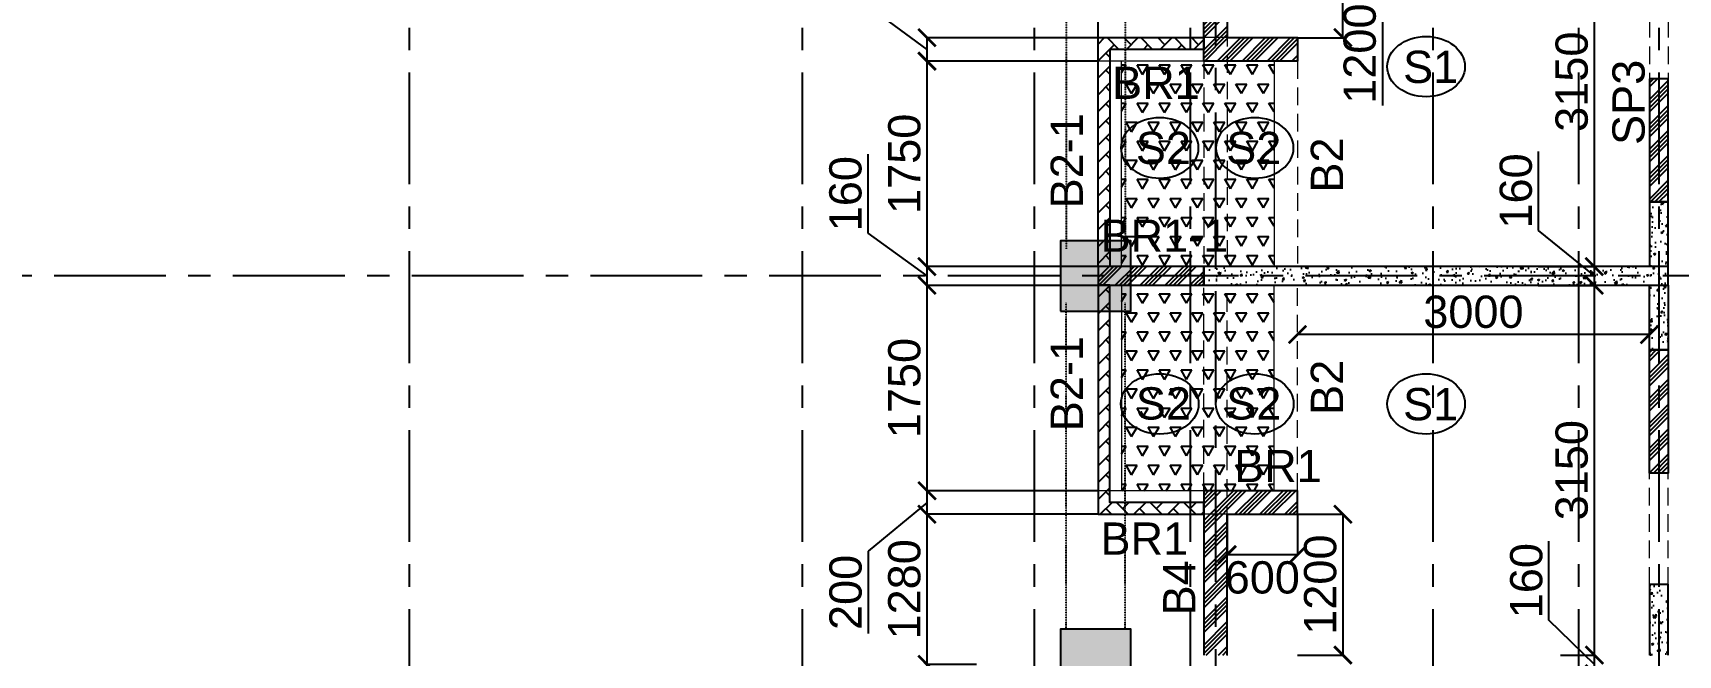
# Model space of a CAD drawing. Header units: inches. Extents: x 278200 to 407749, y -182622 to -96622.
# Drawn here: x 344512 to 358539, y -124045 to -118745 of the extents above; entities that cross this region are included whole.
import ezdxf

# ---------------------------------------------------------------- set-up
doc = ezdxf.new("R2010")
doc.units = ezdxf.units.IN
doc.header["$MEASUREMENT"] = 0
for name, pattern in [('CENTER', [50.8, 31.75, -6.35, 6.35, -6.35]), ('DASHED2', [9.525, 6.35, -3.175]), ('Hidden', [3, 2, -1])]:
    doc.linetypes.add(name, pattern=pattern)
for name, color, linetype in [('160 R.C. WALL HAT', 8, 'Continuous'), ('160 R.C.WALL', 6, 'Continuous'), ('AR-Column', 40, 'Continuous'), ('AR-Hidden', 251, 'DASHED2'), ('BAL. PARAPET WALL', 4, 'Continuous'), ('BEAM TEXT', 4, 'Continuous'), ('DIM', 251, 'Continuous'), ('GRID', 8, 'CENTER'), ('NON S.WALL HATCH', 8, 'Continuous'), ('NON STRUC R.C.WALL', 6, 'Continuous'), ('NON.STRUC.R.C.WALLS', 1, 'Continuous'), ('PARAPET WALL', 4, 'Continuous'), ('SPANRAL BEAM', 3, 'Continuous'), ('SUNKEN', 8, 'Continuous')]:
    doc.layers.add(name, color=color, linetype=linetype)
for name, color, linetype, lineweight in [('BEAMS', 3, 'Continuous', 0), ('SLAB CIR', 1, 'Continuous', 25), ('SLAB TXT', 3, 'Continuous', 0)]:
    doc.layers.add(name, color=color, linetype=linetype, lineweight=lineweight)
doc.styles.add('T200', font='sanss___.ttf', dxfattribs={"height": 275})
doc.styles.add('T300', font='sanss___.ttf', dxfattribs={"height": 350})
doc.dimstyles.new('T 200', dxfattribs={"dimtxt": 275, "dimasz": 150, "dimexe": 1, "dimexo": 0, "dimgap": 50, "dimtad": 1, "dimdec": 0, "dimrnd": 5, "dimdsep": 46, "dimtxsty": 'T200', "dimblk": 'ARCHTICK', "dimcen": 2.5, "dimdle": 1, "dimclrd": 5, "dimclre": 253, "dimclrt": 1, "dimadec": 0, "dimazin": 0, "dimtfac": 1, "dimtdec": 0, "dimtmove": 2, "dimatfit": 3, "dimfxl": 0, "dimarcsym": 0})
pattern_1 = [(45, (-1840252.6, 375786.42), (1e-14, 143.684098), [304.8, -101.6]), (135, (-1840180.76, 375858.26), (1e-14, 143.684098), [304.8, -101.6])]
pattern_2 = [(45, (2626358.34, -227125.94), (-106.066017, 106.066017), []), (45, (2626393.7, -227125.94), (-106.066017, 106.066017), []), (45, (2626429.05, -227125.94), (-106.066017, 106.066017), []), (45, (2626464.41, -227125.94), (-106.066017, 106.066017), [])]
pattern_3 = [(60, (2581941.19, -332303.54), (-93.75, 162.379763), [93.75, -93.75]), (120, (2581941.19, -332303.54), (-187.5, 1e-07), [93.75, -93.75]), (0, (2581894.31, -332222.35), (93.75, 162.379763), [93.75, -93.75])]
pattern_4 = [(50, (2464819.82, 125850.9), (179.315046, -15.688034), [18.75, -206.25]), (355, (2464819.82, 125850.9), (-34.687833, 188.048033), [15, -165]), (100.451444, (2464834.76, 125849.6), (144.627212, 172.359998), [15.935048, -175.285528]), (46.1842, (2464819.82, 125900.9), (266.810333, -41.37982), [28.125, -309.375]), (96.635635, (2464842.05, 125897.46), (233.665486, 243.52965), [23.902586, -262.92844]), (351.184164, (2464819.82, 125900.9), (233.665486, 243.52965), [22.5, -247.5]), (21, (2464844.82, 125888.4), (149.226763, -100.654723), [18.75, -206.25]), (326, (2464844.82, 125888.4), (60.828833, 181.287511), [15, -165]), (71.451445, (2464857.25, 125880.02), (210.055594, 80.632788), [15.935047, -175.285528]), (37.5, (2464819.816, 125850.906), (3.0399638, 83.2234635), [0, -163, 0, -167.5, 0, -165.625]), (7.5, (2464819.82, 125850.91), (65.7673844, 98.602928), [0, -95.5, 0, -159.25, 0, -63.125]), (327.5, (2464764.066, 125850.906), (133.455609, -5.638718), [0, -62.5, 0, -195, 0, -258.75]), (317.5, (2464739.07, 125850.91), (145.7965423, 25.0262456), [0, -81.25, 0, -129.5, 0, -183.75])]

# ---------------------------------------------------------------- blocks, each defined once
blk = doc.blocks.new('_ARCHTICK')
at = {"color": 0, "linetype": 'ByBlock', "const_width": 0.15}
blk.add_lwpolyline([(-0.5, -0.5), (0.5, 0.5)], dxfattribs=at)
blk = doc.blocks.new('*D322')
at = {"layer": 'Defpoints', "color": 0}
for p in [(357537, -124045, 15), (357825, -124045), (357999, -124205, 15)]:
    blk.add_point(p, dxfattribs=at)
at = {"layer": 'DIM', "color": 5, "lineweight": -2}
for p, q in [((357438, -123747), (357438, -123075)), ((357825, -124125), (357438, -123747)), ((357825, -124206), (357825, -124044))]:
    blk.add_line(p, q, dxfattribs=at)
at = {"layer": 'DIM', "color": 253, "lineweight": -2}
for p, q in [((357537, -124045), (357826, -124045)), ((357999, -124205), (357824, -124205))]:
    blk.add_line(p, q, dxfattribs=at)
at = {"layer": 'DIM', "color": 5, "lineweight": -2, "xscale": 150, "yscale": 150, "zscale": 150}
for p, rotation in [((357825, -124045), 90), ((357825, -124205), 270)]:
    blk.add_blockref('_ARCHTICK', p, dxfattribs=dict(at, rotation=rotation))
at = {"layer": 'DIM', "color": 1, "insert": (357246, -123411), "char_height": 275, "attachment_point": 5, "rotation": 90, "style": 'T200'}
blk.add_mtext('160', dxfattribs=at)
blk = doc.blocks.new('*D323')
at = {"layer": 'Defpoints', "color": 0}
for p in [(357345, -120895, 15), (357825, -120895), (357537, -124045, 15)]:
    blk.add_point(p, dxfattribs=at)
at = {"layer": 'DIM', "color": 253, "lineweight": -2}
for p, q in [((357345, -120895), (357826, -120895)), ((357537, -124045), (357826, -124045))]:
    blk.add_line(p, q, dxfattribs=at)
at = {"layer": 'DIM', "color": 5, "lineweight": -2}
blk.add_line((357825, -124046), (357825, -120894), dxfattribs=at)
at = {"layer": 'DIM', "color": 5, "lineweight": -2, "xscale": 150, "yscale": 150, "zscale": 150}
for p, rotation in [((357825, -120895), 90), ((357825, -124045), 270)]:
    blk.add_blockref('_ARCHTICK', p, dxfattribs=dict(at, rotation=rotation))
at = {"layer": 'DIM', "color": 1, "insert": (357633, -122470), "char_height": 275, "attachment_point": 5, "rotation": 90, "style": 'T200'}
blk.add_mtext('3150', dxfattribs=at)
blk = doc.blocks.new('*D324')
at = {"layer": 'Defpoints', "color": 0}
for p in [(357345, -120735, 15), (357825, -120735), (357345, -120895, 15)]:
    blk.add_point(p, dxfattribs=at)
at = {"layer": 'DIM', "color": 5, "lineweight": -2}
for p, q in [((357349, -120427), (357349, -119755)), ((357825, -120815), (357349, -120427)), ((357825, -120896), (357825, -120734))]:
    blk.add_line(p, q, dxfattribs=at)
at = {"layer": 'DIM', "color": 253, "lineweight": -2}
for p, q in [((357345, -120735), (357826, -120735)), ((357345, -120895), (357826, -120895))]:
    blk.add_line(p, q, dxfattribs=at)
at = {"layer": 'DIM', "color": 5, "lineweight": -2, "xscale": 150, "yscale": 150, "zscale": 150}
for p, rotation in [((357825, -120735), 90), ((357825, -120895), 270)]:
    blk.add_blockref('_ARCHTICK', p, dxfattribs=dict(at, rotation=rotation))
at = {"layer": 'DIM', "color": 1, "insert": (357157, -120091), "char_height": 275, "attachment_point": 5, "rotation": 90, "style": 'T200'}
blk.add_mtext('160', dxfattribs=at)
blk = doc.blocks.new('*D325')
at = {"layer": 'Defpoints', "color": 0}
for p in [(357346, -117585, 15), (357825, -117585), (357345, -120735, 15)]:
    blk.add_point(p, dxfattribs=at)
at = {"layer": 'DIM', "color": 253, "lineweight": -2}
for p, q in [((357346, -117585), (357826, -117585)), ((357345, -120735), (357826, -120735))]:
    blk.add_line(p, q, dxfattribs=at)
at = {"layer": 'DIM', "color": 5, "lineweight": -2}
blk.add_line((357825, -120736), (357825, -117584), dxfattribs=at)
at = {"layer": 'DIM', "color": 5, "lineweight": -2, "xscale": 150, "yscale": 150, "zscale": 150}
for p, rotation in [((357825, -117585), 90), ((357825, -120735), 270)]:
    blk.add_blockref('_ARCHTICK', p, dxfattribs=dict(at, rotation=rotation))
at = {"layer": 'DIM', "color": 1, "insert": (357633, -119160), "char_height": 275, "attachment_point": 5, "rotation": 90, "style": 'T200'}
blk.add_mtext('3150', dxfattribs=at)
blk = doc.blocks.new('*D403')
at = {"layer": 'Defpoints', "color": 0}
for p in [(352136, -124125), (352558, -124125, 15), (353594, -125405, 15)]:
    blk.add_point(p, dxfattribs=at)
at = {"layer": 'DIM', "color": 253, "lineweight": -2}
for p, q in [((352558, -124125), (352135, -124125)), ((353594, -125405), (352135, -125405))]:
    blk.add_line(p, q, dxfattribs=at)
at = {"layer": 'DIM', "color": 5, "lineweight": -2}
blk.add_line((352136, -125406), (352136, -124124), dxfattribs=at)
at = {"layer": 'DIM', "color": 5, "lineweight": -2, "xscale": 150, "yscale": 150, "zscale": 150}
for p, rotation in [((352136, -124125), 90), ((352136, -125405), 270)]:
    blk.add_blockref('_ARCHTICK', p, dxfattribs=dict(at, rotation=rotation))
at = {"layer": 'DIM', "color": 1, "insert": (351944, -124765), "char_height": 275, "attachment_point": 5, "rotation": 90, "style": 'T200'}
blk.add_mtext('1280', dxfattribs=at)
blk = doc.blocks.new('*D414')
at = {"layer": 'Defpoints', "color": 0}
for p in [(352135, -122845), (353594, -122845, 15), (352558, -124125)]:
    blk.add_point(p, dxfattribs=at)
at = {"layer": 'DIM', "color": 253, "lineweight": -2}
for p, q in [((353594, -122845), (352134, -122845)), ((352558, -124125), (352134, -124125))]:
    blk.add_line(p, q, dxfattribs=at)
at = {"layer": 'DIM', "color": 5, "lineweight": -2}
blk.add_line((352135, -124126), (352135, -122844), dxfattribs=at)
at = {"layer": 'DIM', "color": 5, "lineweight": -2, "xscale": 150, "yscale": 150, "zscale": 150}
for p, rotation in [((352135, -122845), 90), ((352135, -124125), 270)]:
    blk.add_blockref('_ARCHTICK', p, dxfattribs=dict(at, rotation=rotation))
at = {"layer": 'DIM', "color": 1, "insert": (351943, -123485), "char_height": 275, "attachment_point": 5, "rotation": 90, "style": 'T200'}
blk.add_mtext('1280', dxfattribs=at)
blk = doc.blocks.new('*D415')
at = {"layer": 'Defpoints', "color": 0}
for p in [(352135, -122645), (353594, -122645, 15), (353594, -122845, 15)]:
    blk.add_point(p, dxfattribs=at)
at = {"layer": 'DIM', "color": 253, "lineweight": -2}
for p, q in [((353594, -122645), (352134, -122645)), ((353594, -122845), (352134, -122845))]:
    blk.add_line(p, q, dxfattribs=at)
at = {"layer": 'DIM', "color": 5, "lineweight": -2}
for p, q in [((352135, -122846), (352135, -122644)), ((352135, -122745), (351634, -123161)), ((351634, -123161), (351634, -123860))]:
    blk.add_line(p, q, dxfattribs=at)
at = {"layer": 'DIM', "color": 5, "lineweight": -2, "xscale": 150, "yscale": 150, "zscale": 150}
for p, rotation in [((352135, -122645), 90), ((352135, -122845), 270)]:
    blk.add_blockref('_ARCHTICK', p, dxfattribs=dict(at, rotation=rotation))
at = {"layer": 'DIM', "color": 1, "insert": (351442, -123511), "char_height": 275, "attachment_point": 5, "rotation": 90, "style": 'T200'}
blk.add_mtext('200', dxfattribs=at)
blk = doc.blocks.new('*D416')
at = {"layer": 'Defpoints', "color": 0}
for p in [(352135, -120895), (353594, -120895, 15), (353594, -122645, 15)]:
    blk.add_point(p, dxfattribs=at)
at = {"layer": 'DIM', "color": 253, "lineweight": -2}
for p, q in [((353594, -120895), (352134, -120895)), ((353594, -122645), (352134, -122645))]:
    blk.add_line(p, q, dxfattribs=at)
at = {"layer": 'DIM', "color": 5, "lineweight": -2}
blk.add_line((352135, -122646), (352135, -120894), dxfattribs=at)
at = {"layer": 'DIM', "color": 5, "lineweight": -2, "xscale": 150, "yscale": 150, "zscale": 150}
for p, rotation in [((352135, -120895), 90), ((352135, -122645), 270)]:
    blk.add_blockref('_ARCHTICK', p, dxfattribs=dict(at, rotation=rotation))
at = {"layer": 'DIM', "color": 1, "insert": (351943, -121770), "char_height": 275, "attachment_point": 5, "rotation": 90, "style": 'T200'}
blk.add_mtext('1750', dxfattribs=at)
blk = doc.blocks.new('*D417')
at = {"layer": 'Defpoints', "color": 0}
for p in [(352135, -120735), (353594, -120735, 15), (353594, -120895, 15)]:
    blk.add_point(p, dxfattribs=at)
at = {"layer": 'DIM', "color": 5, "lineweight": -2}
for p, q in [((351633, -120450), (351633, -119778)), ((352135, -120815), (351633, -120450)), ((352135, -120896), (352135, -120734))]:
    blk.add_line(p, q, dxfattribs=at)
at = {"layer": 'DIM', "color": 253, "lineweight": -2}
for p, q in [((353594, -120735), (352134, -120735)), ((353594, -120895), (352134, -120895))]:
    blk.add_line(p, q, dxfattribs=at)
at = {"layer": 'DIM', "color": 5, "lineweight": -2, "xscale": 150, "yscale": 150, "zscale": 150}
for p, rotation in [((352135, -120735), 90), ((352135, -120895), 270)]:
    blk.add_blockref('_ARCHTICK', p, dxfattribs=dict(at, rotation=rotation))
at = {"layer": 'DIM', "color": 1, "insert": (351441, -120114), "char_height": 275, "attachment_point": 5, "rotation": 90, "style": 'T200'}
blk.add_mtext('160', dxfattribs=at)
blk = doc.blocks.new('*D418')
at = {"layer": 'Defpoints', "color": 0}
for p in [(352135, -118985), (353594, -118985, 15), (353594, -120735, 15)]:
    blk.add_point(p, dxfattribs=at)
at = {"layer": 'DIM', "color": 253, "lineweight": -2}
for p, q in [((353594, -118985), (352134, -118985)), ((353594, -120735), (352134, -120735))]:
    blk.add_line(p, q, dxfattribs=at)
at = {"layer": 'DIM', "color": 5, "lineweight": -2}
blk.add_line((352135, -120736), (352135, -118984), dxfattribs=at)
at = {"layer": 'DIM', "color": 5, "lineweight": -2, "xscale": 150, "yscale": 150, "zscale": 150}
for p, rotation in [((352135, -118985), 90), ((352135, -120735), 270)]:
    blk.add_blockref('_ARCHTICK', p, dxfattribs=dict(at, rotation=rotation))
at = {"layer": 'DIM', "color": 1, "insert": (351943, -119860), "char_height": 275, "attachment_point": 5, "rotation": 90, "style": 'T200'}
blk.add_mtext('1750', dxfattribs=at)
blk = doc.blocks.new('*D419')
at = {"layer": 'Defpoints', "color": 0}
for p in [(352135, -118785), (353594, -118785, 15), (353594, -118985, 15)]:
    blk.add_point(p, dxfattribs=at)
at = {"layer": 'DIM', "color": 5, "lineweight": -2}
for p, q in [((351634, -118518), (351634, -117820)), ((352135, -118885), (351634, -118518)), ((352135, -118986), (352135, -118784))]:
    blk.add_line(p, q, dxfattribs=at)
at = {"layer": 'DIM', "color": 253, "lineweight": -2}
for p, q in [((353594, -118785), (352134, -118785)), ((353594, -118985), (352134, -118985))]:
    blk.add_line(p, q, dxfattribs=at)
at = {"layer": 'DIM', "color": 5, "lineweight": -2, "xscale": 150, "yscale": 150, "zscale": 150}
for p, rotation in [((352135, -118785), 90), ((352135, -118985), 270)]:
    blk.add_blockref('_ARCHTICK', p, dxfattribs=dict(at, rotation=rotation))
at = {"layer": 'DIM', "color": 1, "insert": (351442, -118169), "char_height": 275, "attachment_point": 5, "rotation": 90, "style": 'T200'}
blk.add_mtext('200', dxfattribs=at)
blk = doc.blocks.new('*D420')
at = {"layer": 'Defpoints', "color": 0}
for p in [(353594, -118436), (353594, -118785, 15), (354494, -118785, 15)]:
    blk.add_point(p, dxfattribs=at)
at = {"layer": 'DIM', "color": 5, "lineweight": -2}
blk.add_line((354495, -118436), (353593, -118436), dxfattribs=at)
at = {"layer": 'DIM', "color": 253, "lineweight": -2}
for p, q in [((353594, -118785), (353594, -118435)), ((354494, -118785), (354494, -118435))]:
    blk.add_line(p, q, dxfattribs=at)
at = {"layer": 'DIM', "color": 5, "lineweight": -2, "xscale": 150, "yscale": 150, "zscale": 150, "rotation": 180}
blk.add_blockref('_ARCHTICK', (353594, -118436), dxfattribs=at)
at = {"layer": 'DIM', "color": 5, "lineweight": -2, "xscale": 150, "yscale": 150, "zscale": 150}
blk.add_blockref('_ARCHTICK', (354494, -118436), dxfattribs=at)
at = {"layer": 'DIM', "color": 1, "insert": (354044, -118245), "char_height": 275, "attachment_point": 5, "style": 'T200'}
blk.add_mtext('900', dxfattribs=at)
blk = doc.blocks.new('*D421')
at = {"layer": 'Defpoints', "color": 0}
for p in [(354694, -122845, 15), (355294, -122845, 15), (354694, -123190)]:
    blk.add_point(p, dxfattribs=at)
at = {"layer": 'DIM', "color": 253, "lineweight": -2}
for p, q in [((354694, -122845), (354694, -123191)), ((355294, -122845), (355294, -123191))]:
    blk.add_line(p, q, dxfattribs=at)
at = {"layer": 'DIM', "color": 5, "lineweight": -2}
blk.add_line((355295, -123190), (354693, -123190), dxfattribs=at)
at = {"layer": 'DIM', "color": 5, "lineweight": -2, "xscale": 150, "yscale": 150, "zscale": 150, "rotation": 180}
blk.add_blockref('_ARCHTICK', (354694, -123190), dxfattribs=at)
at = {"layer": 'DIM', "color": 5, "lineweight": -2, "xscale": 150, "yscale": 150, "zscale": 150}
blk.add_blockref('_ARCHTICK', (355294, -123190), dxfattribs=at)
at = {"layer": 'DIM', "color": 1, "insert": (354994, -123385), "char_height": 275, "attachment_point": 5, "style": 'T200'}
blk.add_mtext('600', dxfattribs=at)
blk = doc.blocks.new('*D424')
at = {"layer": 'Defpoints', "color": 0}
for p in [(355294, -121314, 15), (355294, -121314), (358294, -121381, 15)]:
    blk.add_point(p, dxfattribs=at)
at = {"layer": 'DIM', "color": 5, "lineweight": -2}
blk.add_line((358295, -121314), (355293, -121314), dxfattribs=at)
at = {"layer": 'DIM', "color": 253, "lineweight": -2}
for p, q in [((355294, -121314), (355294, -121313)), ((358294, -121381), (358294, -121313))]:
    blk.add_line(p, q, dxfattribs=at)
at = {"layer": 'DIM', "color": 5, "lineweight": -2, "xscale": 150, "yscale": 150, "zscale": 150, "rotation": 180}
blk.add_blockref('_ARCHTICK', (355294, -121314), dxfattribs=at)
at = {"layer": 'DIM', "color": 5, "lineweight": -2, "xscale": 150, "yscale": 150, "zscale": 150}
blk.add_blockref('_ARCHTICK', (358294, -121314), dxfattribs=at)
at = {"layer": 'DIM', "color": 1, "insert": (356794, -121122), "char_height": 275, "attachment_point": 5, "style": 'T200'}
blk.add_mtext('3000', dxfattribs=at)
blk = doc.blocks.new('*D772')
at = {"layer": 'Defpoints', "color": 0}
for p in [(355294, -122845, 15), (355294, -124045, 15), (355681, -124045)]:
    blk.add_point(p, dxfattribs=at)
at = {"layer": 'DIM', "color": 253, "lineweight": -2}
for p, q in [((355294, -122845), (355682, -122845)), ((355294, -124045), (355682, -124045))]:
    blk.add_line(p, q, dxfattribs=at)
at = {"layer": 'DIM', "color": 5, "lineweight": -2}
blk.add_line((355681, -122844), (355681, -124046), dxfattribs=at)
at = {"layer": 'DIM', "color": 5, "lineweight": -2, "xscale": 150, "yscale": 150, "zscale": 150}
for p, rotation in [((355681, -122845), 90), ((355681, -124045), 270)]:
    blk.add_blockref('_ARCHTICK', p, dxfattribs=dict(at, rotation=rotation))
at = {"layer": 'DIM', "color": 1, "insert": (355489, -123445), "char_height": 275, "attachment_point": 5, "rotation": 90, "style": 'T200'}
blk.add_mtext('1200', dxfattribs=at)
blk = doc.blocks.new('*D773')
at = {"layer": 'Defpoints', "color": 0}
for p in [(355294, -117585, 15), (355681, -117585), (355294, -118785, 15)]:
    blk.add_point(p, dxfattribs=at)
at = {"layer": 'DIM', "color": 253, "lineweight": -2}
for p, q in [((355294, -117585), (355682, -117585)), ((355294, -118785), (355682, -118785))]:
    blk.add_line(p, q, dxfattribs=at)
at = {"layer": 'DIM', "color": 5, "lineweight": -2}
for p, q in [((355681, -118786), (355681, -117584)), ((355681, -118185), (356018, -118480)), ((356018, -118480), (356018, -119362))]:
    blk.add_line(p, q, dxfattribs=at)
at = {"layer": 'DIM', "color": 5, "lineweight": -2, "xscale": 150, "yscale": 150, "zscale": 150}
for p, rotation in [((355681, -117585), 90), ((355681, -118785), 270)]:
    blk.add_blockref('_ARCHTICK', p, dxfattribs=dict(at, rotation=rotation))
at = {"layer": 'DIM', "color": 1, "insert": (355826, -118921), "char_height": 275, "attachment_point": 5, "rotation": 90, "style": 'T200'}
blk.add_mtext('1200', dxfattribs=at)
blk = doc.blocks.new('A$C02A55DAE')
at = {"layer": 'NON S.WALL HATCH'}
h = blk.add_hatch(dxfattribs=at)
h.set_pattern_fill('SACNCR', color=256, scale=1000)
h.set_pattern_definition([(45, (-132245.64, 75915.45), (-66.29126, 66.29126), []), (45, (-132179.35, 75915.45), (-66.29126, 66.29126), [0, -93.75])])
h.paths.add_polyline_path([(68012, -21790), (68612, -21790), (68612, -21190), (68012, -21190)])
h.paths.add_polyline_path([(68012, -18480), (68612, -18480), (68612, -17880), (68012, -17880)])
h.paths.add_polyline_path([(68012, -15170), (68612, -15170), (68612, -14570), (68012, -14570)])
h.paths.add_polyline_path([(68012, -11500), (68612, -11500), (68612, -11870), (68012, -11870)])
at = {"layer": 'AR-Column', "color": 4, "elevation": -29}
for points in [[(68012, -15170), (68612, -15170), (68612, -14570), (68012, -14570)], [(68012, -18480), (68612, -18480), (68612, -17880), (68012, -17880)]]:
    blk.add_lwpolyline(points, close=True, dxfattribs=at)
at = {"layer": 'AR-Hidden', "ltscale": 0.009}
for p, q in [((68060, -11870, -29), (68060, -14640, -29)), ((68565, -11870, -29), (68565, -14640, -29)), ((68060, -17870, -29), (68060, -15100, -29)), ((68565, -17870, -29), (68565, -15100, -29))]:
    blk.add_line(p, q, dxfattribs=at)

msp = doc.modelspace()

# ---------------------------------------------------------------- hatches: boundary and pattern name
at = {"layer": '160 R.C. WALL HAT'}
h = msp.add_hatch(dxfattribs=at)
h.set_pattern_fill('AR-CONC', color=256, scale=25)
h.set_pattern_definition(pattern_4)
h.paths.add_polyline_path([(358294.3, -120184.9), (358454.3, -120184.9), (358454.3, -120734.9), (358294.3, -120734.9)])
h = msp.add_hatch(dxfattribs=at)
h.set_pattern_fill('AR-CONC', color=256, scale=25)
h.set_pattern_definition(pattern_4)
h.paths.add_polyline_path([(358454.3, -120894.9), (358454.3, -120734.9), (354494.3, -120734.9), (354494.3, -120894.9)])
h = msp.add_hatch(dxfattribs=at)
h.set_pattern_fill('AR-CONC', color=256, scale=25)
h.set_pattern_definition(pattern_4)
h.paths.add_polyline_path([(358294.3, -121444.9), (358454.3, -121444.9), (358454.3, -120894.9), (358294.3, -120894.9)])
h = msp.add_hatch(dxfattribs=at)
h.set_pattern_fill('AR-CONC', color=256, scale=25)
h.set_pattern_definition(pattern_4)
h.paths.add_polyline_path([(358454.3, -123444.9), (358294.3, -123444.9), (358294.3, -124044.9), (358454.3, -124044.9)])
at = {"layer": 'BAL. PARAPET WALL'}
h = msp.add_hatch(dxfattribs=at)
h.set_pattern_fill('AR-HBONE', color=256, style=0)
h.set_pattern_definition(pattern_1)
h.paths.add_polyline_path([(353694.3, -120734.9), (353594.3, -120734.9), (353594.3, -118784.9), (354494.3, -118784.9), (354494.3, -118884.9), (353694.3, -118884.9)])
h = msp.add_hatch(dxfattribs=at)
h.set_pattern_fill('AR-HBONE', color=256, style=0)
h.set_pattern_definition(pattern_1)
h.paths.add_polyline_path([(353694.3, -120894.9), (353594.3, -120894.9), (353594.3, -122844.9), (354494.3, -122844.9), (354494.3, -122744.9), (353694.3, -122744.9)])
at = {"layer": 'NON STRUC R.C.WALL'}
h = msp.add_hatch(dxfattribs=at)
h.set_pattern_fill('ANSI34', color=1, scale=200)
h.set_pattern_definition([(45, (2626358.34, -227145.94), (-106.066017, 106.066017), []), (45, (2626393.7, -227145.94), (-106.066017, 106.066017), []), (45, (2626429.05, -227145.94), (-106.066017, 106.066017), []), (45, (2626464.41, -227145.94), (-106.066017, 106.066017), [])])
h.paths.add_polyline_path([(354694.3, -117604.9), (354494.3, -117604.9), (354494.3, -118984.9), (355294.3, -118984.9), (355294.3, -118784.9), (354694.3, -118784.9)])
h = msp.add_hatch(dxfattribs=at)
h.set_pattern_fill('ANSI34', color=1, scale=200)
h.set_pattern_definition(pattern_2)
h.paths.add_polyline_path([(358294.3, -119134.9), (358294.3, -120184.9), (358454.3, -120184.9), (358454.3, -119134.9)])
h = msp.add_hatch(dxfattribs=at)
h.set_pattern_fill('ANSI34', color=1, scale=200)
h.set_pattern_definition(pattern_2)
h.paths.add_polyline_path([(354494.3, -120894.9), (354494.3, -120734.9), (353594.3, -120734.9), (353594.3, -120894.9)])
h = msp.add_hatch(dxfattribs=at)
h.set_pattern_fill('ANSI34', color=1, scale=200)
h.set_pattern_definition(pattern_2)
h.paths.add_polyline_path([(358294.3, -122494.9), (358294.3, -121444.9), (358454.3, -121444.9), (358454.3, -122494.9)])
h = msp.add_hatch(dxfattribs=at)
h.set_pattern_fill('ANSI34', color=1, scale=200)
h.set_pattern_definition(pattern_2)
h.paths.add_polyline_path([(354694.3, -124044.9), (354694.3, -122844.9), (355294.3, -122844.9), (355294.3, -122644.9), (354494.3, -122644.9), (354494.3, -124044.9)])
at = {"layer": 'SUNKEN'}
h = msp.add_hatch(dxfattribs=at)
h.set_pattern_fill('TRIANG', color=256, scale=500)
h.set_pattern_definition(pattern_3)
h.paths.add_polyline_path([(353794.3, -118964.9), (355094.3, -118964.9), (355094.3, -120734.9), (353794.3, -120734.9)])
h = msp.add_hatch(dxfattribs=at)
h.set_pattern_fill('TRIANG', color=256, scale=500)
h.set_pattern_definition(pattern_3)
h.paths.add_polyline_path([(353794.3, -122644.9), (355094.3, -122644.9), (355094.3, -120894.9), (353794.3, -120894.9)])

# ---------------------------------------------------------------- linework, layer by layer
at = {"layer": '160 R.C.WALL', "elevation": 14.7}
for points in [[(358454.3, -120734.9), (358454.3, -120184.9), (358294.3, -120184.9), (358294.3, -120734.9)], [(358454.3, -120894.9), (358454.3, -121444.9), (358294.3, -121444.9), (358294.3, -120894.9)], [(358454.3, -124044.9), (358454.3, -123444.9), (358294.3, -123444.9), (358294.3, -124044.9)]]:
    msp.add_lwpolyline(points, dxfattribs=at)
msp.add_lwpolyline([(358454.3, -120894.9), (358454.3, -120734.9), (354494.3, -120734.9), (354494.3, -120894.9)], close=True, dxfattribs=at)
at = {"layer": 'BAL. PARAPET WALL', "elevation": 14.7}
for points in [[(353694.3, -120734.9), (353594.3, -120734.9), (353594.3, -118784.9), (354494.3, -118784.9), (354494.3, -118884.9), (353694.3, -118884.9), (353694.3, -120734.9)], [(353694.3, -120894.9), (353594.3, -120894.9), (353594.3, -122844.9), (354494.3, -122844.9), (354494.3, -122744.9), (353694.3, -122744.9), (353694.3, -120894.9)]]:
    msp.add_lwpolyline(points, dxfattribs=at)
at = {"layer": 'BEAMS', "color": 4, "linetype": 'Continuous', "ltscale": 0.01}
for p, q in [((354494.3, -117584.9, 14.7), (354494.3, -118984.9, 14.7)), ((355294.3, -118784.9, 14.7), (353594.3, -118784.9, 14.7)), ((353594.3, -120734.9, 14.7), (353594.3, -118784.9, 14.7)), ((355294.3, -118984.9, 14.7), (353594.3, -118984.9, 14.7)), ((353794.3, -120734.9, 14.7), (353794.3, -118984.9, 14.7)), ((355094.3, -118984.9, 14.7), (355094.3, -120734.9, 14.7)), ((353594.3, -120894.9, 14.7), (353594.3, -122844.9, 14.7)), ((353794.3, -120894.9, 14.7), (353794.3, -122644.9, 14.7)), ((355094.3, -122644.9, 14.7), (355094.3, -120894.9, 14.7)), ((355294.3, -122644.9, 14.7), (353594.3, -122644.9, 14.7)), ((354494.3, -124044.9, 14.7), (354494.3, -122644.9, 14.7)), ((355294.3, -122844.9, 14.7), (353594.3, -122844.9, 14.7))]:
    msp.add_line(p, q, dxfattribs=at)
at = {"layer": 'BEAMS', "linetype": 'Hidden', "ltscale": 75}
for p, q in [((354694.3, -117584.9, 14.7), (354694.3, -120734.9, 14.7)), ((358294.3, -118184.9, 14.7), (358294.3, -120184.9, 14.7)), ((358454.3, -118184.9, 14.7), (358454.3, -120184.9, 14.7)), ((354494.3, -118984.9, 14.7), (354494.3, -120734.9, 14.7)), ((355294.3, -118984.9, 14.7), (355294.3, -120734.9, 14.7)), ((354494.3, -122640.7, 14.7), (354494.3, -120894.9, 14.7)), ((354694.3, -124044.9, 14.7), (354694.3, -120894.9, 14.7)), ((355294.3, -122644.9, 14.7), (355294.3, -120894.9, 14.7)), ((358294.3, -123444.9, 14.7), (358294.3, -121444.9, 14.7)), ((358454.3, -123444.9, 14.7), (358454.3, -121444.9, 14.7))]:
    msp.add_line(p, q, dxfattribs=at)
at = {"layer": 'GRID', "ltscale": 30}
for p, q in [((347719.3, -99268.8, 14.7), (347719.3, -130305.3, 14.7)), ((351069.3, -99268.8, 14.7), (351069.3, -130305.3, 14.7)), ((353049.3, -99268.8, 14.7), (353049.3, -130305.3, 14.7)), ((354379.3, -99268.8, 14.7), (354379.3, -130305.3, 14.7)), ((356449.1, -99268.8, 14.7), (356449.1, -130305.3, 14.7)), ((357689.3, -99268.8, 14.7), (357689.3, -130305.3, 14.7)), ((358374.3, -99268.8, 14.7), (358374.3, -130305.3, 14.7)), ((354594.3, -99609.8, 14.7), (354594.3, -130305.3, 14.7)), ((366982.1, -120814.9, 14.7), (280837.7, -120814.9, 14.7))]:
    msp.add_line(p, q, dxfattribs=at)
at = {"layer": 'NON.STRUC.R.C.WALLS', "elevation": 14.7}
for points in [[(354694.3, -117584.9), (354694.3, -118784.9), (355294.3, -118784.9), (355294.3, -118984.9), (354494.3, -118984.9), (354494.3, -117584.9)], [(354694.3, -124044.9), (354694.3, -122844.9), (355294.3, -122844.9), (355294.3, -122644.9), (354494.3, -122644.9), (354494.3, -124044.9)]]:
    msp.add_lwpolyline(points, dxfattribs=at)
for points in [[(358294.3, -119134.9), (358294.3, -120184.9), (358454.3, -120184.9), (358454.3, -119134.9)], [(354494.3, -120894.9), (354494.3, -120734.9), (353594.3, -120734.9), (353594.3, -120894.9)], [(358294.3, -122494.9), (358294.3, -121444.9), (358454.3, -121444.9), (358454.3, -122494.9)]]:
    msp.add_lwpolyline(points, close=True, dxfattribs=at)
at = {"layer": 'PARAPET WALL'}
for p, q in [((355294.3, -118784.9, 14.7), (355294.3, -118984.9, 14.7)), ((355294.3, -122844.9, 14.7), (355294.3, -122644.9, 14.7))]:
    msp.add_line(p, q, dxfattribs=at)
at = {"layer": 'SLAB CIR'}
for centre in [(356390.4, -119031.7, -0.7), (354119.4, -121905.5, -0.7), (354929.9, -121905.5, -0.7), (356390.4, -121905.5, -0.7)]:
    msp.add_ellipse(centre, major_axis=(331, 0), ratio=0.77685, dxfattribs=at)
at = {"layer": 'SLAB CIR', "extrusion": (0, 0, -1)}
for centre in [(354119.4, -119724.3, -0.7), (354929.9, -119724.3, -0.7)]:
    msp.add_ellipse(centre, major_axis=(331, 0), ratio=0.77685, dxfattribs=at)

# ---------------------------------------------------------------- block references
at = {"layer": 'DIM', "color": 1}
msp.add_blockref('A$C02A55DAE', (285260.7, -105944.9, 29.5), dxfattribs=at)

# ---------------------------------------------------------------- texts
at = {"layer": 'BEAM TEXT', "style": 'T300'}
for s, p in [('BR1', (353713.3, -119306.9)), ('BR1-1', (353614.3, -120609.4)), ('BR1', (354753.8, -122571.8)), ('BR1', (353614.3, -123190.1))]:
    msp.add_text(s, height=275, dxfattribs=at).set_placement(p)
for s, p in [('B2-1', (353464.3, -120239.6)), ('B2', (355682.5, -120105.3)), ('B2-1', (353464.3, -122138.3)), ('B2', (355682.5, -121998.7)), ('B4', (354423.1, -123707.1))]:
    msp.add_text(s, height=275, rotation=90, dxfattribs=at).set_placement(p)
at = {"layer": 'SLAB TXT', "style": 'T300'}
for s, p in [('S1', (356194.2, -119170.9)), ('S2', (353915.8, -119862.3)), ('S2', (354686.3, -119862.3)), ('S2', (353915.8, -122038.4)), ('S2', (354686.3, -122038.4)), ('S1', (356194.2, -122044.7))]:
    msp.add_text(s, height=275, dxfattribs=at).set_placement(p)
at = {"layer": 'SPANRAL BEAM', "style": 'T300'}
msp.add_text('SP3', height=275, rotation=90, dxfattribs=at).set_placement((358254, -119699.1))

# ---------------------------------------------------------------- dimensions: what is measured, and where the dimension line sits
at = {"layer": 'DIM'}
for base, p1, p2, picture, middle in [((355680.8, -117584.9), (355294.3, -118784.9, 14.7), (355294.3, -117584.9, 14.7), '*D773', (356018.1, -118530)), ((352134.8, -118784.9), (353594.3, -118984.9, 14.7), (353594.3, -118784.9, 14.7), '*D419', (351633.8, -118467.9)), ((352134.8, -120734.9), (353594.3, -120894.9, 14.7), (353594.3, -120734.9, 14.7), '*D417', (351633.3, -120400)), ((357825.1, -120734.9), (357345.5, -120894.9, 14.7), (357345.5, -120734.9, 14.7), '*D324', (357348.9, -120376.8)), ((352134.8, -122644.9), (353594.3, -122844.9, 14.7), (353594.3, -122644.9, 14.7), '*D415', (351633.8, -123211.4)), ((357825.1, -124044.9), (357998.6, -124204.9, 14.7), (357537.4, -124044.9, 14.7), '*D322', (357437.9, -123697.2))]:
    dim = msp.add_linear_dim(base=base, p1=p1, p2=p2, angle=90, dimstyle='T 200', override={"dimtmove": 1}, dxfattribs=at)
    dim.commit()
    dim.dimension.update_dxf_attribs({"geometry": picture, "text_midpoint": middle, "dimtype": 160})
for base, p1, p2, angle, picture, middle in [((357825.1, -117584.9), (357345.5, -120734.9, 14.7), (357345.6, -117584.9, 14.7), 90, '*D325', (357633.3, -119159.9)), ((353594.3, -118436.2), (354494.3, -118784.9, 14.7), (353594.3, -118784.9, 14.7), 180, '*D420', (354044.3, -118244.5)), ((352134.8, -118984.9), (353594.3, -120734.9, 14.7), (353594.3, -118984.9, 14.7), 90, '*D418', (351943.1, -119859.9)), ((352134.8, -120894.9), (353594.3, -122644.9, 14.7), (353594.3, -120894.9, 14.7), 90, '*D416', (351943.1, -121769.9)), ((357825.1, -120894.9), (357537.4, -124044.9, 14.7), (357345.5, -120894.9, 14.7), 90, '*D323', (357633.3, -122469.9)), ((355294.3, -121313.7), (358294.3, -121380.6, 14.7), (355294.3, -121313.7, 14.7), 180, '*D424', (356794.3, -121121.9)), ((352134.8, -122844.9), (352558.4, -124124.9), (353594.3, -122844.9, 14.7), 90, '*D414', (351943.1, -123484.9)), ((355680.8, -124044.9), (355294.3, -122844.9, 14.7), (355294.3, -124044.9, 14.7), 270, '*D772', (355489.1, -123444.9)), ((352135.8, -124124.9), (353594.3, -125404.9, 14.7), (352558.4, -124124.9, 14.7), 90, '*D403', (351944.1, -124764.9))]:
    dim = msp.add_linear_dim(base=base, p1=p1, p2=p2, angle=angle, dimstyle='T 200', dxfattribs=at)
    dim.commit()
    dim.dimension.update_dxf_attribs({"geometry": picture, "text_midpoint": middle})
dim = msp.add_linear_dim(base=(354694.3, -123190.1), p1=(355294.3, -122844.9, 14.7), p2=(354694.3, -122844.9, 14.7), angle=180, dimstyle='T 200', dxfattribs=at)
dim.commit()
dim.dimension.update_dxf_attribs({"geometry": '*D421', "text_midpoint": (354994.3, -123385.4), "dimtype": 160})

doc.saveas('drawing.dxf')
